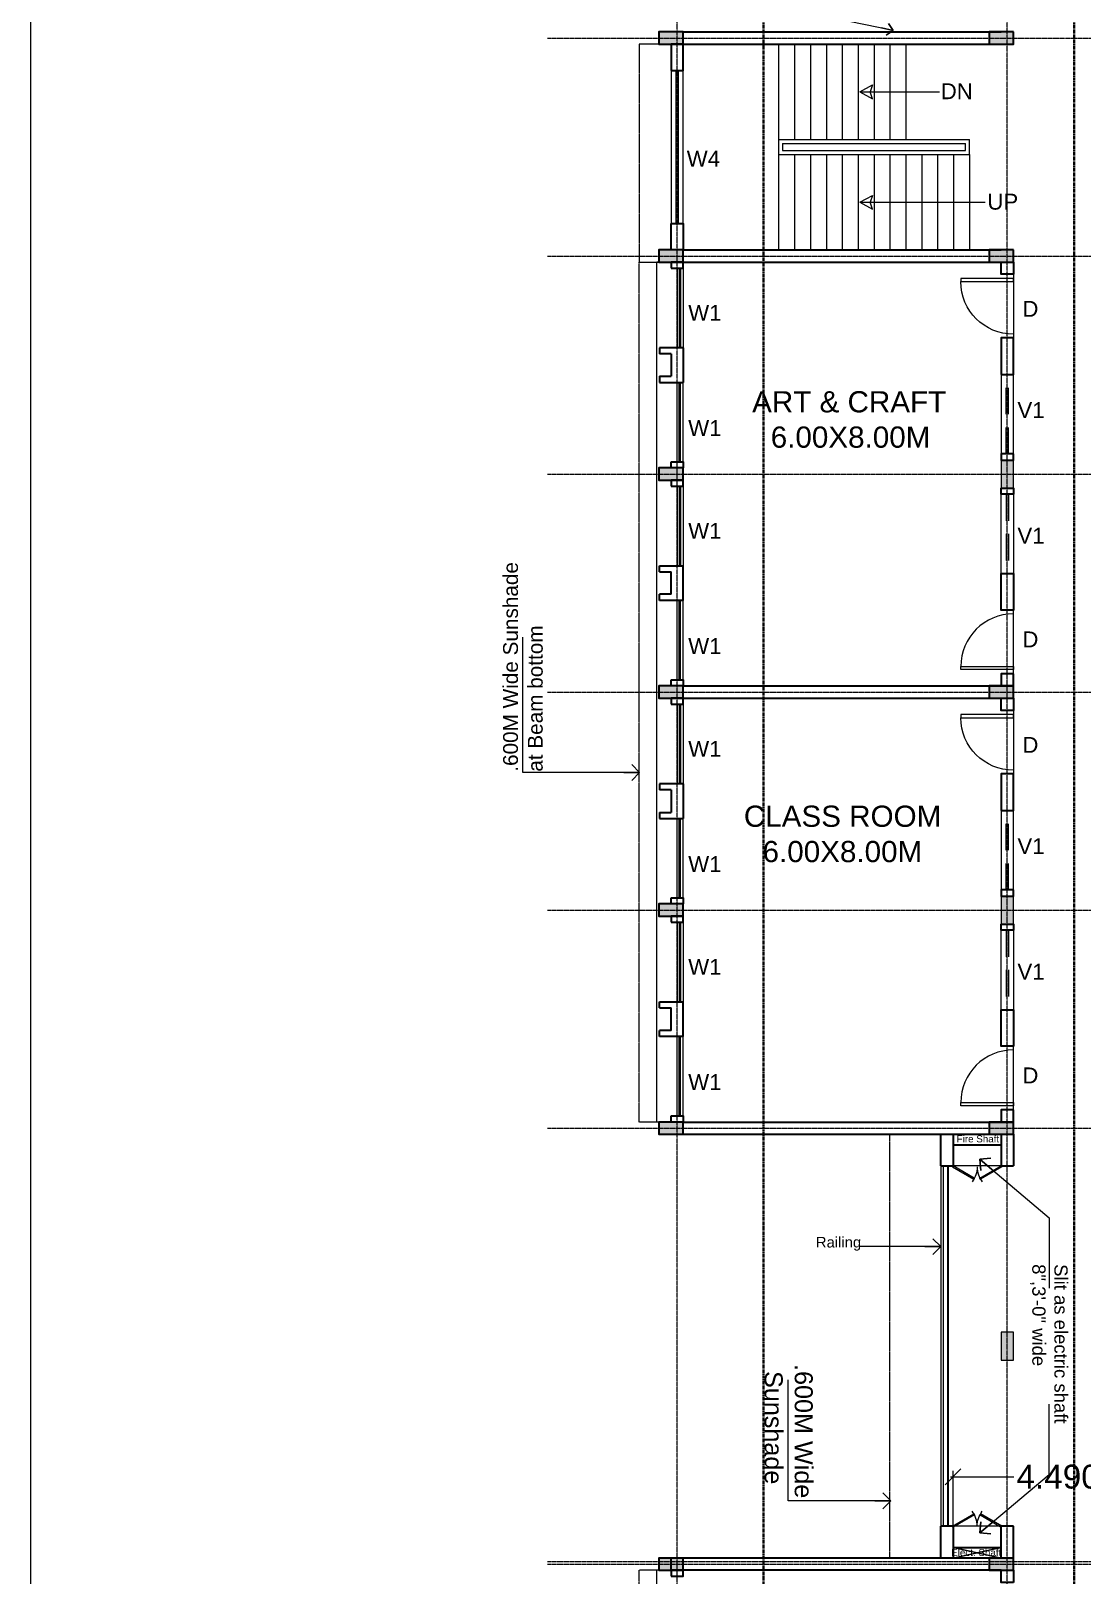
# Model space of a CAD drawing. Header units: metres. Extents: x 1545540 to 2027037, y 435419 to 693806.
# Drawn here: x 1671676 to 1691513, y 644420 to 673568 of the extents above; entities that cross this region are included whole.
import ezdxf

# ---------------------------------------------------------------- set-up
doc = ezdxf.new("R2010")
doc.units = ezdxf.units.M
doc.header["$LTSCALE"] = 1000
doc.header["$PDMODE"] = 35
doc.linetypes.add('CENTER', pattern=[2, 1.25, -0.25, 0.25, -0.25])
doc.linetypes.add('DASHED', pattern=[0.75, 0.5, -0.25])
doc.layers.get('Defpoints').update_dxf_attribs({"lineweight": 18})
for name, color, linetype, lineweight in [('- WALL', 7, 'Continuous', 30), ('Col-Hatch', 9, 'Continuous', 13), ('coloum hatch', 254, 'Continuous', 9), ('Column', 252, 'Continuous', 30), ('dimension', 6, 'Continuous', 13), ('Door', 54, 'Continuous', 13), ('elevation', 1, 'Continuous', 13), ('grid', 21, 'CENTER', 15), ('Hidden', 1, 'DASHED', 18), ('Section Line', 135, 'CENTER', 35), ('Stair', 2, 'Continuous', 15), ('Text-1', 240, 'Continuous', 15), ('Ventilator', 6, 'DASHED', 18), ('Wall', 7, 'Continuous', 30), ('Window', 150, 'Continuous', 15), ('Window-Wall', 7, 'Continuous', 18)]:
    doc.layers.add(name, color=color, linetype=linetype, lineweight=lineweight)
doc.layers.add('text', color=7, linetype='Continuous')
doc.layers.add('text @ 10', color=7, linetype='Continuous')
doc.styles.add('dim-stylus bt', font='arial.ttf')
doc.styles.add('L120', font='simplex.shx', dxfattribs={"height": 1})
doc.dimstyles.new('1      100 (big)', dxfattribs={"dimscale": 75, "dimtxt": 5, "dimasz": 3.5, "dimexe": 1.5, "dimexo": 2, "dimgap": 1, "dimtad": 0, "dimdec": 3, "dimlfac": 0.001, "dimzin": 0, "dimdsep": 46, "dimtxsty": 'dim-stylus bt', "dimblk": 'OBLIQUE', "dimcen": 0, "dimdle": 0.6, "dimclrd": 256, "dimclre": 7, "dimclrt": 256, "dimadec": 0, "dimazin": 0, "dimtfac": 0.7, "dimtdec": 3, "dimtofl": 0, "dimtmove": 1, "dimatfit": 3, "dimldrblk": 'OPEN90', "dimfxl": 0, "dimtolj": 1, "dimtzin": 0, "dimlwd": 15, "dimlwe": 15, "dimarcsym": 0})

# ---------------------------------------------------------------- blocks, each defined once
blk = doc.blocks.new('_Oblique')
at = {"color": 0, "linetype": 'ByBlock', "lineweight": -2}
blk.add_line((-0.5, -0.5), (0.5, 0.5), dxfattribs=at)
blk = doc.blocks.new('*D788')
at = {"layer": 'Defpoints', "color": 0, "ltscale": 50, "transparency": 16777216}
for p in [(1693567, 646276), (1689077, 644743), (1693567, 644743)]:
    blk.add_point(p, dxfattribs=at)
at = {"layer": 'dimension', "lineweight": 15, "ltscale": 50, "transparency": 16777216}
for p, q in [((1689032, 646276), (1690226, 646276)), ((1693612, 646276), (1692418, 646276))]:
    blk.add_line(p, q, dxfattribs=at)
at = {"layer": 'dimension', "color": 7, "lineweight": 15, "ltscale": 50, "transparency": 16777216}
for p, q in [((1689077, 644893), (1689077, 646388)), ((1693567, 644893), (1693567, 646388))]:
    blk.add_line(p, q, dxfattribs=at)
at = {"layer": 'dimension', "lineweight": 15, "ltscale": 50, "transparency": 16777216, "xscale": 300, "yscale": 300, "zscale": 300, "rotation": 180}
blk.add_blockref('_Oblique', (1689077, 646276), dxfattribs=at)
at = {"layer": 'dimension', "lineweight": 15, "ltscale": 50, "transparency": 16777216, "xscale": 300, "yscale": 300, "zscale": 300}
blk.add_blockref('_Oblique', (1693567, 646276), dxfattribs=at)
at = {"layer": 'dimension', "ltscale": 50, "transparency": 16777216, "insert": (1691322, 646276), "char_height": 450, "attachment_point": 5, "style": 'dim-stylus bt'}
blk.add_mtext('\\A1;4.490M', dxfattribs=at)
blk = doc.blocks.new('_Open90')
at = {"color": 0, "linetype": 'ByBlock', "lineweight": -2}
for p, q in [((0, 0), (-1, 0)), ((-0.5, 0.5), (0, 0)), ((0, 0), (-0.5, -0.5))]:
    blk.add_line(p, q, dxfattribs=at)
blk = doc.blocks.new('CC')
at = {"layer": 'Col-Hatch', "ltscale": 0.05}
blk.add_hatch(color=256, dxfattribs=at).paths.add_polyline_path([(4078.606, 341.328), (4078.606, 341.098), (4079.066, 341.098), (4079.066, 341.328)])
at = {"layer": 'Column'}
blk.add_lwpolyline([(4078.606, 341.328), (4079.066, 341.328), (4079.066, 341.098), (4078.606, 341.098)], close=True, dxfattribs=at)
blk = doc.blocks.new('DFG')
at = {"layer": 'Col-Hatch', "ltscale": 0.05}
blk.add_hatch(color=256, dxfattribs=at).paths.add_polyline_path([(3557.561, -332.074), (3557.561, -332.304), (3557.031, -332.304), (3557.031, -332.074)])
blk.add_lwpolyline([(3557.561, -332.074), (3557.561, -332.304), (3557.031, -332.304), (3557.031, -332.074), (3557.561, -332.074)], dxfattribs=at)
blk = doc.blocks.new('Door - Left Hung 36 in.')
blk.add_lwpolyline([(0.8, -1.3), (0, 0), (31.2, 18), (31.9, 16.7)], close=True)
blk.add_arc((0, 0), 36, 0, 37.3101)
blk = doc.blocks.new('D1')
at = {"layer": 'Door', "ltscale": 0.05}
blk.add_line((1615726, 654826), (1615726, 656026), dxfattribs=at)
blk.add_lwpolyline([(1615726, 654904), (1614735, 654904), (1614735, 654964), (1615726, 654964), (1615726, 654904)], dxfattribs=at)
blk.add_arc((1615726, 654964), 992, 90, 180, dxfattribs=at)

msp = doc.modelspace()

# ---------------------------------------------------------------- linework, layer by layer
at = {"layer": '- WALL'}
for p, q in [((1683987.1068, 673547.7922), (1689987.1067, 673547.7922)), ((1683987.1068, 673317.7922), (1689987.1067, 673317.7922)), ((1683987.1068, 669432.7923), (1689987.1067, 669432.7923)), ((1683987.1068, 669432.7923), (1689987.1067, 669432.7923)), ((1683987.1068, 669202.7923), (1689987.1067, 669202.7923)), ((1683987.1068, 669202.7923), (1689987.1067, 669202.7923)), ((1683537.1068, 667587.7924), (1683537.1068, 667472.7924)), ((1683987.1068, 667587.7924), (1683537.1068, 667587.7924)), ((1683987.1068, 667587.7924), (1683987.1068, 666932.7924)), ((1683757.1068, 667472.7924), (1683537.1068, 667472.7924)), ((1683757.1068, 667472.7924), (1683757.1068, 667047.7924)), ((1683537.1068, 667047.7924), (1683537.1068, 666932.7924)), ((1683537.1068, 667047.7924), (1683757.1068, 667047.7924)), ((1683537.1068, 666932.7924), (1683987.1068, 666932.7924)), ((1683537.1068, 663357.7924), (1683537.1068, 663472.7924)), ((1683537.1068, 663472.7924), (1683987.1068, 663472.7924)), ((1683987.1068, 662817.7924), (1683987.1068, 663472.7924)), ((1683537.1068, 663357.7924), (1683757.1068, 663357.7924)), ((1683757.1068, 662932.7924), (1683757.1068, 663357.7924)), ((1683537.1068, 662817.7924), (1683537.1068, 662932.7924)), ((1683757.1068, 662932.7924), (1683537.1068, 662932.7924)), ((1683987.1068, 662817.7924), (1683537.1068, 662817.7924)), ((1683987.1068, 661202.7925), (1689987.1067, 661202.7925)), ((1683987.1068, 660972.7925), (1689987.1067, 660972.7925)), ((1683537.1068, 659357.7925), (1683537.1068, 659242.7925)), ((1683987.1068, 659357.7925), (1683537.1068, 659357.7925)), ((1683987.1068, 659357.7925), (1683987.1068, 658702.7925)), ((1683757.1068, 659242.7925), (1683537.1068, 659242.7925)), ((1683757.1068, 659242.7925), (1683757.1068, 658817.7925)), ((1683537.1068, 658817.7925), (1683537.1068, 658702.7925)), ((1683537.1068, 658817.7925), (1683757.1068, 658817.7925)), ((1683537.1068, 658702.7925), (1683987.1068, 658702.7925)), ((1683537.1068, 655127.7926), (1683537.1068, 655242.7926)), ((1683537.1068, 655242.7926), (1683987.1068, 655242.7926)), ((1683987.1068, 654587.7926), (1683987.1068, 655242.7926)), ((1683537.1068, 655127.7926), (1683757.1068, 655127.7926)), ((1683757.1068, 654702.7926), (1683757.1068, 655127.7926)), ((1683537.1068, 654587.7926), (1683537.1068, 654702.7926)), ((1683757.1068, 654702.7926), (1683537.1068, 654702.7926)), ((1683987.1068, 654587.7926), (1683537.1068, 654587.7926)), ((1683987.1068, 652972.7926), (1689987.1067, 652972.7926)), ((1683987.1068, 652742.7926), (1689987.1067, 652742.7926)), ((1689987.1067, 652742.7926), (1689987.1067, 652142.7926)), ((1689987.1067, 652742.7926), (1689987.1067, 652142.7926)), ((1690217.1067, 652742.7926), (1690217.1067, 652142.7926)), ((1690217.1067, 652742.7926), (1690217.1067, 652142.7926)), ((1689077.1067, 652542.7926), (1689987.1067, 652542.7926)), ((1688847.1067, 652142.7926), (1689077.1067, 652142.7926)), ((1689987.1067, 652142.7926), (1690217.1067, 652142.7926)), ((1689987.1067, 652142.7926), (1690217.1067, 652142.7926)), ((1689077.1067, 645342.7928), (1688847.1067, 645342.7928)), ((1690217.1067, 645342.7928), (1689987.1067, 645342.7928)), ((1689987.1067, 644742.7928), (1689987.1067, 645342.7928)), ((1690217.1067, 645342.7928), (1689987.1067, 645342.7928)), ((1689987.1067, 644742.7928), (1689987.1067, 645342.7928)), ((1690217.1067, 644742.7928), (1690217.1067, 645342.7928)), ((1690217.1067, 644742.7928), (1690217.1067, 645342.7928)), ((1689077.1067, 644942.7928), (1689987.1067, 644942.7928)), ((1689077.1067, 644942.7928), (1689987.1067, 644942.7928))]:
    msp.add_line(p, q, dxfattribs=at)
at = {"layer": '- WALL', "ltscale": 0.05}
for p, q in [((1688977.8006, 652142.7926), (1688977.8006, 645342.7928)), ((1689077.1067, 645342.7928), (1689077.1067, 644742.7928)), ((1689987.1067, 644742.7928), (1683757.1068, 644742.7928)), ((1683757.1068, 644512.7928), (1683757.1068, 644742.7928)), ((1689987.1067, 644512.7928), (1683987.1068, 644512.7928))]:
    msp.add_line(p, q, dxfattribs=at)
at = {"layer": '- WALL'}
for points in [[(1683757.1068, 672820.2921), (1683987.1068, 672820.2921), (1683987.1068, 673317.7922), (1683757.1068, 673317.7922)], [(1683757.1068, 669930.2921), (1683987.1068, 669930.2921), (1683987.1068, 669432.792), (1683757.1068, 669432.792)], [(1683757.1068, 669087.7923), (1683987.1068, 669087.7923), (1683987.1068, 669202.7923), (1683757.1068, 669202.7923)], [(1690217.1068, 668972.7925), (1689987.1068, 668972.7925), (1689987.1068, 669202.7925), (1690217.1068, 669202.7925)], [(1689987.1068, 667082.7926), (1690217.1068, 667082.7926), (1690217.1068, 667772.7924), (1689987.1068, 667772.7924)], [(1690217.1069, 665582.7925), (1689987.1067, 665582.7925), (1689987.1067, 665467.7924), (1690217.1069, 665467.7924)], [(1683757.1068, 665432.7924), (1683987.1068, 665432.7924), (1683987.1068, 665317.7924), (1683757.1068, 665317.7924)], [(1683757.1068, 664972.7924), (1683987.1068, 664972.7924), (1683987.1068, 665087.7924), (1683757.1068, 665087.7924)], [(1690217.1069, 664822.7923), (1689987.1067, 664822.7923), (1689987.1067, 664937.7924), (1690217.1069, 664937.7924)], [(1689987.1067, 663322.7923), (1690217.1067, 663322.7923), (1690217.1067, 662632.7922), (1689987.1067, 662632.7922)], [(1690217.1068, 661432.7923), (1689987.1068, 661432.7923), (1689987.1068, 661202.7923), (1690217.1068, 661202.7923)], [(1683757.1068, 661317.7925), (1683987.1068, 661317.7925), (1683987.1068, 661202.7925), (1683757.1068, 661202.7925)], [(1683757.1068, 660857.7925), (1683987.1068, 660857.7925), (1683987.1068, 660972.7925), (1683757.1068, 660972.7925)], [(1690217.1068, 660742.7927), (1689987.1068, 660742.7927), (1689987.1068, 660972.7927), (1690217.1068, 660972.7927)], [(1689987.1068, 658852.7928), (1690217.1068, 658852.7928), (1690217.1068, 659542.7926), (1689987.1068, 659542.7926)], [(1690217.1069, 657352.7927), (1689987.1067, 657352.7927), (1689987.1067, 657237.7926), (1690217.1069, 657237.7926)], [(1683757.1068, 657202.7925), (1683987.1068, 657202.7925), (1683987.1068, 657087.7925), (1683757.1068, 657087.7925)], [(1683757.1068, 656742.7926), (1683987.1068, 656742.7926), (1683987.1068, 656857.7926), (1683757.1068, 656857.7926)], [(1683757.1068, 656742.7926), (1683987.1068, 656742.7926), (1683987.1068, 656857.7926), (1683757.1068, 656857.7926)], [(1690217.1069, 656592.7924), (1689987.1067, 656592.7924), (1689987.1067, 656707.7925), (1690217.1069, 656707.7925)], [(1689987.1067, 655092.7924), (1690217.1067, 655092.7924), (1690217.1067, 654402.7924), (1689987.1067, 654402.7924)], [(1690217.1068, 653202.7924), (1689987.1068, 653202.7924), (1689987.1068, 652972.7924), (1690217.1068, 652972.7924)], [(1683757.1068, 653087.7926), (1683987.1068, 653087.7926), (1683987.1068, 652972.7926), (1683757.1068, 652972.7926)], [(1683757.1068, 644397.7928), (1683987.1068, 644397.7928), (1683987.1068, 644512.7928), (1683757.1068, 644512.7928)], [(1690217.1068, 644282.793), (1689987.1068, 644282.793), (1689987.1068, 644512.793), (1690217.1068, 644512.793)]]:
    msp.add_lwpolyline(points, close=True, dxfattribs=at)
for points in [[(1688847.1067, 652142.7926), (1688847.1067, 652742.7926), (1689077.1067, 652742.7926), (1689077.1067, 652142.7926)], [(1688847.1067, 652142.7926), (1688847.1067, 652742.7926), (1689077.1067, 652742.7926), (1689077.1067, 652142.7926)], [(1689077.1067, 645342.7928), (1689077.1067, 644742.7928), (1688847.1067, 644742.7928), (1688847.1067, 645342.7928)], [(1689077.1067, 645342.7928), (1689077.1067, 644742.7928), (1688847.1067, 644742.7928), (1688847.1067, 645342.7928)]]:
    msp.add_lwpolyline(points, dxfattribs=at)
at = {"layer": 'Defpoints', "ltscale": 50}
msp.add_lwpolyline([(1671675.81, 691442.5257), (1711657.4881, 691442.5257), (1711657.4881, 606420.3094), (1671675.81, 606420.3094)], close=True, dxfattribs=at)
at = {"layer": 'Door'}
for p, q in [((1689987.1067, 652142.7926), (1689077.1067, 652142.7926)), ((1689987.1067, 652142.7926), (1689077.1067, 652142.7926)), ((1689987.1067, 645342.7928), (1689077.1067, 645342.7928)), ((1689987.1067, 645342.7928), (1689077.1067, 645342.7928))]:
    msp.add_line(p, q, dxfattribs=at)
at = {"layer": 'elevation'}
for p, q in [((1687318.5153, 672417.7922), (1687559.6724, 672548.7354)), ((1687559.6724, 672548.7354), (1687513.7308, 672417.7922)), ((1687318.5153, 672417.7922), (1688819.4679, 672417.7922)), ((1687318.5153, 672417.7922), (1687559.6724, 672286.849)), ((1687559.6724, 672286.849), (1687513.7308, 672417.7922)), ((1687318.5153, 670332.7921), (1687559.6724, 670463.7353)), ((1687559.6724, 670463.7353), (1687513.7308, 670332.7921)), ((1687318.5153, 670332.7921), (1689684.4637, 670332.7921)), ((1687318.5153, 670332.7921), (1687559.6724, 670201.8489)), ((1687559.6724, 670201.8489), (1687513.7308, 670332.7921))]:
    msp.add_line(p, q, dxfattribs=at)
at = {"layer": 'grid', "ltscale": 0.01}
for p, q in [((1683872.1068, 615284.5032), (1683872.1068, 686166.8679)), ((1690102.1067, 615329.3029), (1690102.1067, 686166.8679)), ((1681424.0607, 673432.7922), (1703070.7295, 673432.7922)), ((1681424.0607, 669317.7923), (1703070.7295, 669317.7923)), ((1681424.0607, 665202.7924), (1703070.7295, 665202.7924)), ((1681424.0607, 661087.7925), (1703070.7295, 661087.7925)), ((1681424.0607, 656972.7926), (1703070.7295, 656972.7926)), ((1681424.0607, 652857.7926), (1703070.7295, 652857.7926)), ((1681424.0607, 644677.7928), (1703070.7295, 644677.7928)), ((1681424.0607, 644627.7928), (1703070.7295, 644627.7928))]:
    msp.add_line(p, q, dxfattribs=at)
at = {"layer": 'Hidden', "color": 1, "ltscale": 0.005}
for p, q in [((1683157.1068, 652972.7926), (1683157.1068, 669202.7923)), ((1683757.1068, 652972.7926), (1683157.1068, 652972.7926)), ((1687887.1067, 644742.7928), (1687887.1067, 652742.7926)), ((1687887.1067, 644742.7928), (1687887.1067, 652742.7926)), ((1683757.1068, 644512.7928), (1683157.1068, 644512.7928)), ((1683157.1068, 636282.7929), (1683157.1068, 644512.7928))]:
    msp.add_line(p, q, dxfattribs=at)
msp.add_lwpolyline([(1683739.5313, 673317.7922), (1683157.1068, 673317.7922), (1683157.1068, 669202.7923), (1683527.1068, 669202.7923)], dxfattribs=at)
at = {"layer": 'Section Line', "ltscale": 0.05}
for p, q in [((1685497.8043, 613428.4129), (1685497.8043, 687708.8295)), ((1691363.1067, 613428.4129), (1691363.1067, 687708.8295))]:
    msp.add_line(p, q, dxfattribs=at)
at = {"layer": 'Stair'}
for p, q in [((1685786.6825, 673317.7922), (1685786.6825, 669432.792)), ((1686086.6825, 673317.7922), (1686086.6825, 671517.7921)), ((1686386.6825, 673317.7922), (1686386.6825, 671517.7921)), ((1686686.6825, 673317.7922), (1686686.6825, 671517.7921)), ((1686986.6826, 673317.7922), (1686986.6826, 671517.7921)), ((1687286.6826, 673317.7922), (1687286.6826, 671517.7921)), ((1687586.6826, 673317.7922), (1687586.6826, 671517.7921)), ((1687886.6826, 673317.7922), (1687886.6826, 671517.7921)), ((1688186.6826, 673317.7922), (1688186.6826, 671517.7921)), ((1685786.6825, 671517.7921), (1689386.6827, 671517.7921)), ((1685861.6825, 671442.7921), (1689311.6827, 671442.7921)), ((1685861.6825, 671442.7921), (1685861.6825, 671307.7921)), ((1685861.6825, 671307.7921), (1689311.6827, 671307.7921)), ((1689311.6827, 671307.7921), (1689311.6827, 671442.7921)), ((1689386.6827, 671232.7921), (1689386.6827, 671517.7921)), ((1685786.6825, 671232.7921), (1689386.6827, 671232.7921)), ((1686086.6825, 671232.7921), (1686086.6825, 669432.792)), ((1686386.6825, 671232.7921), (1686386.6825, 669432.792)), ((1686686.6825, 671232.7921), (1686686.6825, 669432.792)), ((1686986.6826, 671232.7921), (1686986.6826, 669432.792)), ((1687286.6826, 671232.7921), (1687286.6826, 669432.792)), ((1687586.6826, 671232.7921), (1687586.6826, 669432.792)), ((1687886.6826, 671232.7921), (1687886.6826, 669432.792)), ((1688186.6826, 671232.7921), (1688186.6826, 669432.792)), ((1688486.6827, 671232.7921), (1688486.6827, 669432.792)), ((1688786.6827, 671232.7921), (1688786.6827, 669432.792)), ((1689086.6827, 671232.7921), (1689086.6827, 669432.792)), ((1689386.6827, 671232.7921), (1689386.6827, 669432.792))]:
    msp.add_line(p, q, dxfattribs=at)
at = {"layer": 'text', "ltscale": 0.05}
for p, q in [((1690217.1067, 652742.7926), (1690217.1067, 652972.7926)), ((1690217.1067, 652742.7926), (1690217.1067, 652972.7926)), ((1689987.1067, 644742.7928), (1689077.1067, 644942.7928)), ((1689987.1067, 644942.7928), (1689077.1067, 644742.7928)), ((1689987.1067, 644742.7928), (1689077.1067, 644942.7928)), ((1689987.1067, 644942.7928), (1689077.1067, 644742.7928))]:
    msp.add_line(p, q, dxfattribs=at)
at = {"layer": 'Ventilator'}
for p, q in [((1690077.1068, 665582.7925), (1690077.1068, 667082.7926)), ((1690127.1069, 665582.7925), (1690127.1069, 667082.7926)), ((1690077.1068, 664822.7923), (1690077.1068, 663322.7922)), ((1690127.1069, 664822.7923), (1690127.1069, 663322.7922)), ((1690077.1068, 657352.7927), (1690077.1068, 658852.7928)), ((1690127.1068, 657352.7927), (1690127.1068, 658852.7928)), ((1690077.1068, 656592.7924), (1690077.1068, 655092.7924)), ((1690127.1068, 656592.7924), (1690127.1068, 655092.7924))]:
    msp.add_line(p, q, dxfattribs=at)
at = {"layer": 'Ventilator', "linetype": 'Continuous', "ltscale": 0.01}
for p, q in [((1688847.1067, 652142.7926), (1688847.1067, 645342.7928)), ((1688890.8477, 652142.7926), (1688890.8477, 645342.7928))]:
    msp.add_line(p, q, dxfattribs=at)
at = {"layer": 'Wall'}
for p, q in [((1689987.1068, 663322.7922), (1690217.1069, 663322.7922)), ((1689987.1068, 655092.7924), (1690217.1069, 655092.7924))]:
    msp.add_line(p, q, dxfattribs=at)
at = {"layer": 'Window', "ltscale": 0.05}
for p, q in [((1683847.1068, 672820.2921), (1683847.1068, 669930.2921)), ((1683897.1068, 669930.2921), (1683897.1068, 672820.2921)), ((1683911.5217, 669087.7923), (1683911.5217, 667587.7924)), ((1683934.069, 669087.7923), (1683934.069, 667587.7924)), ((1683911.5217, 665432.7924), (1683911.5217, 666932.7924)), ((1683934.069, 665432.7924), (1683934.069, 666932.7924)), ((1683911.5217, 664972.7924), (1683911.5217, 663472.7924)), ((1683934.069, 664972.7924), (1683934.069, 663472.7924)), ((1683911.5217, 661317.7925), (1683911.5217, 662817.7924)), ((1683934.069, 661317.7925), (1683934.069, 662817.7924)), ((1683911.5217, 660857.7925), (1683911.5217, 659357.7925)), ((1683934.069, 660857.7925), (1683934.069, 659357.7925)), ((1683911.5217, 657202.7925), (1683911.5217, 658702.7925)), ((1683934.069, 657202.7925), (1683934.069, 658702.7925)), ((1683911.5217, 656742.7926), (1683911.5217, 655242.7926)), ((1683934.069, 656742.7926), (1683934.069, 655242.7926)), ((1683911.5217, 653087.7926), (1683911.5217, 654587.7926)), ((1683934.069, 653087.7926), (1683934.069, 654587.7926)), ((1688847.1067, 652142.7926), (1689077.1067, 652142.7926)), ((1689077.1107, 652142.7926), (1688847.1067, 652142.7926))]:
    msp.add_line(p, q, dxfattribs=at)
at = {"layer": 'Window-Wall'}
for p, q in [((1683757.1068, 672820.2921), (1683757.1068, 669930.2921)), ((1683987.1068, 669930.2921), (1683987.1068, 672820.2921)), ((1683487.1068, 652972.7926), (1683487.1068, 669202.7923)), ((1683527.1068, 669202.7923), (1683487.1068, 669202.7923)), ((1683872.1068, 669087.7923), (1683872.1068, 667587.7924)), ((1683987.1068, 669087.7923), (1683987.1068, 667587.7924)), ((1683872.1068, 665432.7924), (1683872.1068, 666932.7924)), ((1683987.1068, 665432.7924), (1683987.1068, 666932.7924)), ((1689987.1068, 667082.7926), (1689987.1068, 665582.7925)), ((1690217.1069, 665582.7925), (1690217.1069, 667082.7926)), ((1683872.1068, 664972.7924), (1683872.1068, 663472.7924)), ((1683987.1068, 664972.7924), (1683987.1068, 663472.7924)), ((1689987.1068, 663322.7922), (1689987.1068, 664822.7923)), ((1690217.1069, 664822.7923), (1690217.1069, 663322.7922)), ((1683872.1068, 661317.7925), (1683872.1068, 662817.7924)), ((1683987.1068, 661317.7925), (1683987.1068, 662817.7924)), ((1683872.1068, 660857.7925), (1683872.1068, 659357.7925)), ((1683987.1068, 660857.7925), (1683987.1068, 659357.7925)), ((1689987.1068, 658852.7928), (1689987.1068, 657352.7927)), ((1690217.1069, 657352.7927), (1690217.1069, 658852.7928)), ((1683872.1068, 657202.7925), (1683872.1068, 658702.7925)), ((1683987.1068, 657202.7925), (1683987.1068, 658702.7925)), ((1683872.1068, 656742.7926), (1683872.1068, 655242.7926)), ((1683987.1068, 656742.7926), (1683987.1068, 655242.7926)), ((1689987.1068, 655092.7924), (1689987.1068, 656592.7924)), ((1690217.1069, 656592.7924), (1690217.1069, 655092.7924)), ((1683872.1068, 653087.7926), (1683872.1068, 654587.7926)), ((1683987.1068, 653087.7926), (1683987.1068, 654587.7926)), ((1683487.1068, 636282.7929), (1683487.1068, 644512.7928))]:
    msp.add_line(p, q, dxfattribs=at)

# ---------------------------------------------------------------- block references
at = {"layer": 'coloum hatch', "ltscale": 0.05, "xscale": -999.9999814325156, "yscale": 999.9999814325156, "zscale": 999.9999814325156}
for p in [(5762593.0509, 332219.6897), (5768823.0508, 332219.6897), (5762593.0509, 328104.6898), (5768823.0508, 328104.6898), (5762593.0509, 323989.6899), (5762593.0509, 319874.69), (5768823.0508, 319874.69), (5762593.0509, 315759.69), (5762593.0509, 311644.6901), (5768823.0508, 311644.6901), (5768823.0508, 311644.6901), (5762593.0509, 303414.6903), (5768823.0508, 303414.6903), (5768823.0508, 303414.6903)]:
    msp.add_blockref('CC', p, dxfattribs=at)
at = {"layer": 'coloum hatch', "xscale": -999.9999814325156, "yscale": 999.9999814325156, "zscale": 999.9999814325156, "rotation": 90}
for p in [(1357913.2283, 4222498.9249), (1357913.2283, 4214268.925), (1357913.2283, 4206038.9252)]:
    msp.add_blockref('DFG', p, dxfattribs=at)
at = {"layer": 'Door', "ltscale": 0.05, "xscale": -1, "rotation": 180}
for p in [(74490.9981, 1323798.6216), (74490.9981, 1315568.6218)]:
    msp.add_blockref('D1', p, dxfattribs=at)
at = {"layer": 'Door', "ltscale": 0.05}
for p in [(74490.9981, 6606.9631), (74490.9981, -1623.0367)]:
    msp.add_blockref('D1', p, dxfattribs=at)
at = {"layer": 'Door', "rotation": 180}
for p, xscale, yscale, zscale in [((1689067.4259, 652126.0179), -12.9078012000583, 12.9078012008541, 12.90780120030151), ((1689067.4259, 652126.0179), -12.9078012000583, 12.9078012008541, 12.90780120030151), ((1689996.7875, 652126.0179), 12.9078012000583, 12.9078012000583, 12.9078012000583), ((1689996.7875, 652126.0179), 12.9078012000583, 12.9078012000583, 12.9078012000583)]:
    msp.add_blockref('Door - Left Hung 36 in.', p, dxfattribs=dict(at, xscale=xscale, yscale=yscale, zscale=zscale))
at = {"layer": 'Door'}
for p, xscale, yscale, zscale in [((1689068.921, 645342.7928), 12.9078012000583, 12.9078012000583, 12.9078012000583), ((1689068.921, 645342.7928), 12.9078012000583, 12.9078012000583, 12.9078012000583), ((1689998.2827, 645342.7928), -12.9078012000583, 12.9078012008541, 12.90780120030151), ((1689998.2827, 645342.7928), -12.9078012000583, 12.9078012008541, 12.90780120030151)]:
    msp.add_blockref('Door - Left Hung 36 in.', p, dxfattribs=dict(at, xscale=xscale, yscale=yscale, zscale=zscale))

# ---------------------------------------------------------------- texts
at = {"layer": 'text', "attachment_point": 1, "style": 'L120'}
for s, insert, char_height, width, rotation in [('\\pi589.97;{\\fArial|b0|i0|c0|p34;ART & CRAFT\\P\\pi941;6.00X8.00M}', (1684696.0917, 666766.9579), 399.999993, 4832.063954, 0.00000001), ('{\\fArial|b0|i0|c0|p34;.600M Wide Sunshade\\Pat Beam bottom}', (1680586.9635, 659584.4449), 280, 6841.769914, 90.00000001), ('\\pi588.06;{\\fArial|b0|i0|c0|p34;CLASS ROOM\\P\\pi941;6.00X8.00M}', (1684541.9609, 658944.4578), 399.999993, 4832.063954, 0.00000001), ('{\\fArial|b0|i0|c0|p34;Railing}', (1686489.6461, 650804.3595), 200, 6841.769914, 0.00000001), ('{\\fArial|b0|i0|c0|p34;.600M Wide\\P Sunshade}', (1686430.0847, 648403.9358), 339.999994, 6841.769914, 270.00000001)]:
    msp.add_mtext(s, dxfattribs=dict(at, insert=insert, char_height=char_height, width=width, rotation=rotation))
at = {"layer": 'text', "width": 964.742709, "attachment_point": 5, "style": 'dim-stylus bt'}
for s, insert, char_height in [('Fire Shaft', (1689547.166, 652653.1876), 132.48407), ('Elect. Shaft', (1689515.2361, 644846.39), 132.484074)]:
    msp.add_mtext(s, dxfattribs=dict(at, insert=insert, char_height=char_height))
at = {"layer": 'text @ 10', "ltscale": 0.05, "insert": (1691239.9812, 650289.5951), "char_height": 250, "width": 3047.851602, "attachment_point": 1, "rotation": 270, "style": 'dim-stylus bt'}
msp.add_mtext('Slit as electric shaft 8",3\'-0" wide', dxfattribs=at)
at = {"layer": 'Text-1', "char_height": 300, "width": 1299.406916, "attachment_point": 1, "rotation": 0.00000001, "style": 'L120'}
for s, insert in [('\\pi380.4;{\\fArial|b0|i0|c0|p34;DN}', (1688464.4291, 672578.7746)), ('\\pi348.07;{\\fArial|b0|i0|c0|p34;W4}', (1683703.8532, 671305.9637)), ('\\pi384.19;{\\fArial|b0|i0|c0|p34;UP}', (1689341.1945, 670493.7744)), ('\\pi376.41;{\\fArial|b0|i0|c0|p34;W1}', (1683703.8532, 668396.6444)), ('\\pi525.69;{\\fArial|b0|i0|c0|p34;D}', (1689859.8807, 668470.8938)), ('\\pi432.79;{\\fArial|b0|i0|c0|p34;V1}', (1689859.8807, 666559.9843)), ('\\pi376.41;{\\fArial|b0|i0|c0|p34;W1}', (1683703.8532, 666221.6747)), ('\\pi376.41;{\\fArial|b0|i0|c0|p34;W1}', (1683703.8532, 664281.6445)), ('\\pi432.79;{\\fArial|b0|i0|c0|p34;V1}', (1689859.8807, 664190.4243)), ('\\pi376.41;{\\fArial|b0|i0|c0|p34;W1}', (1683703.8532, 662106.6748)), ('\\pi525.69;{\\fArial|b0|i0|c0|p34;D}', (1689859.8807, 662232.2228)), ('\\pi525.69;{\\fArial|b0|i0|c0|p34;D}', (1689859.8807, 660240.894)), ('\\pi376.41;{\\fArial|b0|i0|c0|p34;W1}', (1683703.8532, 660166.6445)), ('\\pi432.79;{\\fArial|b0|i0|c0|p34;V1}', (1689859.8807, 658329.9844)), ('\\pi376.41;{\\fArial|b0|i0|c0|p34;W1}', (1683703.8532, 657991.6749)), ('\\pi376.41;{\\fArial|b0|i0|c0|p34;W1}', (1683703.8532, 656051.6446)), ('\\pi432.79;{\\fArial|b0|i0|c0|p34;V1}', (1689859.8807, 655960.4245)), ('\\pi376.41;{\\fArial|b0|i0|c0|p34;W1}', (1683703.8532, 653876.675)), ('\\pi525.69;{\\fArial|b0|i0|c0|p34;D}', (1689859.8807, 654002.223))]:
    msp.add_mtext(s, dxfattribs=dict(at, insert=insert))

# ---------------------------------------------------------------- dimensions: what is measured, and where the dimension line sits
at = {"layer": 'dimension', "ltscale": 50}
dim = msp.add_linear_dim(base=(1693567.1066, 646275.6346), p1=(1689077.1067, 644742.7928), p2=(1693567.1066, 644742.7928), angle=180, dimstyle='1      100 (big)', override={"dimtxt": 6, "dimasz": 4, "dimpost": 'M\\X'}, dxfattribs=at)
dim.commit()
dim.dimension.update_dxf_attribs({"geometry": '*D788', "text_midpoint": (1691322.1067, 646275.6346)})

# ---------------------------------------------------------------- leaders
for points, override in [([(1687945.7748, 673577.3383), (1683577.0993, 674473.4396), (1681125.2945, 674473.4396)], {"dimtxt": 6, "dimasz": 3}), ([(1683163.4265, 659571.5198), (1680957.8432, 659571.5198), (1680957.8432, 662124.3576)], {"dimtxt": 6, "dimasz": 4}), ([(1689581.678, 652268.7525), (1690894.4514, 651165.4835), (1690894.4514, 649835.6252)], {"dimtxt": 6, "dimasz": 4}), ([(1688847.1067, 650620.3431), (1687320.5751, 650620.3431)], {"dimtxt": 6, "dimasz": 4}), ([(1687901.4206, 645822.0588), (1685966.379, 645822.0588), (1685966.379, 648108.1268)], {"dimtxt": 6, "dimasz": 4}), ([(1689581.678, 645216.8329), (1690894.4514, 646320.1019), (1690894.4514, 647649.9602)], {"dimtxt": 6, "dimasz": 4})]:
    msp.add_leader(points, dimstyle='1      100 (big)', override=override, dxfattribs=at)

doc.saveas('drawing.dxf')
